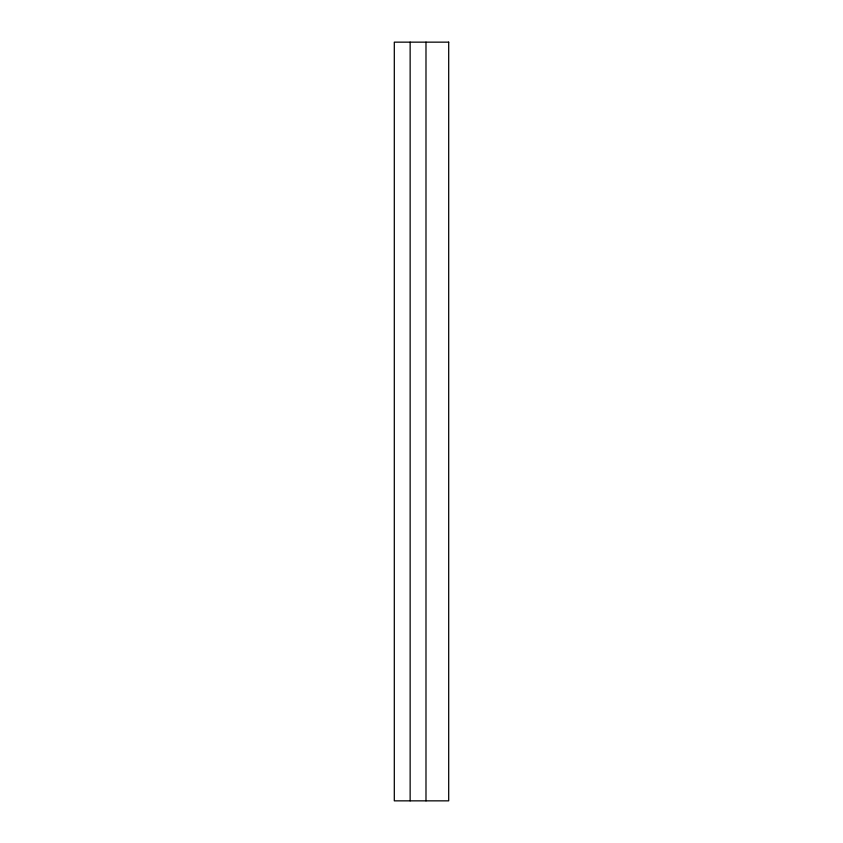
<?xml version="1.0" encoding="UTF-8"?>
<svg xmlns="http://www.w3.org/2000/svg" width="843" height="843" viewBox="0 0 843 843"><rect width="100%" height="100%" fill="white"/><g stroke="black" fill="none" stroke-linecap="round" stroke-linejoin="round"><path stroke-width="1.26" d="M425.989 42.15L425.989 800.85M410.141 42.15L410.141 800.85M448.697 42.15L394.303 42.15L394.303 800.85L448.697 800.85L448.697 42.15"/></g></svg>
